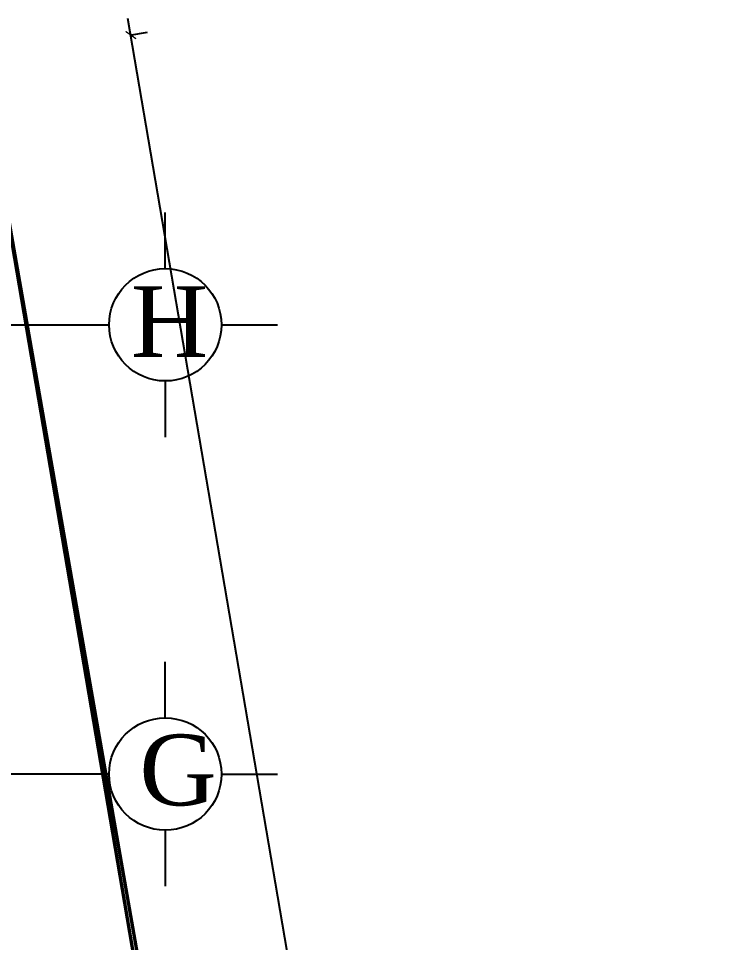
# Model space of a CAD drawing. Extents: x 250879 to 348495, y -51522 to -9360.
# Drawn here: x 299432 to 300069, y -20843 to -20020 of the extents above; entities that cross this region are included whole.
import ezdxf

# ---------------------------------------------------------------- set-up
doc = ezdxf.new("R2010")
doc.units = 0
doc.layers.get('0').update_dxf_attribs({"linetype": 'CONTINUOUS'})
doc.layers.get('DEFPOINTS').update_dxf_attribs({"color": 9, "linetype": 'CONTINUOUS'})
for name, color, linetype in [('AXIS', 1, 'CONTINUOUS'), ('TEXT', 3, 'CONTINUOUS'), ('WALL', 7, 'CONTINUOUS')]:
    doc.layers.add(name, color=color, linetype=linetype)
doc.styles.get("Standard").update_dxf_attribs({"font": 'sanss___.ttf', "height": 15})
doc.styles.add('style2', font='romantic.ttf', dxfattribs={"height": 50})
doc.dimstyles.new('STANDARD$0', dxfattribs={"dimscale": 0, "dimtxt": 12, "dimasz": 8, "dimexe": 15, "dimexo": 0.0625, "dimgap": 2, "dimtad": 1, "dimdec": 0, "dimzin": 0, "dimdsep": 46, "dimtxsty": 'Standard', "dimblk1": 'ARCHTICK', "dimblk2": 'ARCHTICK', "dimsah": 1, "dimcen": 0.09, "dimdle": 15, "dimclrd": 3, "dimclre": 3, "dimclrt": 3, "dimazin": 0, "dimtfac": 1, "dimtdec": 0, "dimtofl": 0, "dimtmove": 1, "dimatfit": 3, "dimldrblk": 'ARCHTICK', "dimfxl": 1.0455, "dimfxlon": 1, "dimtolj": 1, "dimtzin": 0, "dimarcsym": 0})

# ---------------------------------------------------------------- blocks, each defined once
blk = doc.blocks.new('AXISG')
at = {"layer": 'AXIS'}
for p, q in [((305609.19, -20292.83), (307936.9, -20292.83)), ((305601.38, -20692.83), (307936.9, -20692.83))]:
    blk.add_line(p, q, dxfattribs=at)
blk = doc.blocks.new('_ARCHTICK')
at = {"color": 0, "linetype": 'ByBlock', "const_width": 0.15}
blk.add_lwpolyline([(-0.5, -0.5), (0.5, 0.5)], dxfattribs=at)
blk = doc.blocks.new('*D21')
at = {"layer": 'DEFPOINTS', "color": 0, "linetype": 'Continuous', "transparency": 16777216}
for p in [(159766.85, -32812.93), (159633.42, -32835.69), (160167.46, -35966.25)]:
    blk.add_point(p, dxfattribs=at)
at = {"layer": 'WALL', "color": 3, "linetype": 'Continuous', "lineweight": -2, "transparency": 16777216}
for p, q in [((160303.41, -35958.28), (159764.33, -32798.15)), ((159765.82, -32813.11), (159781.64, -32810.41)), ((160299.86, -35943.67), (160315.67, -35940.97))]:
    blk.add_line(p, q, dxfattribs=at)
at = {"layer": 'WALL', "color": 3, "linetype": 'Continuous', "lineweight": -2, "transparency": 16777216, "xscale": 8, "yscale": 8, "zscale": 8}
for p, rotation in [((159766.85, -32812.93), 99.68081920431923), ((160300.89, -35943.49), 279.6808192043192)]:
    blk.add_blockref('_ARCHTICK', p, dxfattribs=dict(at, rotation=rotation))
at = {"layer": 'WALL', "color": 3, "linetype": 'Continuous', "transparency": 16777216, "insert": (160043.47, -34376.58), "char_height": 15, "attachment_point": 5, "rotation": 279.68082}
blk.add_mtext('\\A1;3176', dxfattribs=at)
blk = doc.blocks.new('site77')
at = {"layer": 'WALL', "linetype": 'Continuous', "const_width": 3}
for points in [[(159633.42, -32835.69), (160181.59, -35967.07)], [(159633.42, -32835.69), (160167.46, -35966.25)]]:
    blk.add_lwpolyline(points, dxfattribs=at)
at = {"layer": 'WALL', "linetype": 'Continuous'}
dim = blk.add_aligned_dim(p1=(160167.46, -35966.25), p2=(159633.42, -32835.69), distance=-135.36, dimstyle='STANDARD$0', override={"dimscale": 1}, dxfattribs=at)
dim.commit()
dim.dimension.update_dxf_attribs({"geometry": '*D21', "text_midpoint": (160043.47, -34376.58)})

msp = doc.modelspace()

# ---------------------------------------------------------------- linework, layer by layer
at = {"layer": 'AXIS'}
for p, q in [((299562.71041, -20242.89), (299562.71041, -20192.89)), ((297416.32472, -20292.83296), (299512.71044, -20292.83296)), ((299612.71041, -20292.89), (299662.71041, -20292.89)), ((299562.71041, -20342.89), (299562.71041, -20392.89)), ((299562.71041, -20642.89), (299562.71041, -20592.89)), ((297416.32472, -20692.83296), (299512.71044, -20692.83296)), ((299612.71041, -20692.89), (299662.71041, -20692.89)), ((299562.71041, -20742.89), (299562.71041, -20792.89))]:
    msp.add_line(p, q, dxfattribs=at)
for centre in [(299562.71041, -20292.89), (299562.71041, -20692.89)]:
    msp.add_circle(centre, 50, dxfattribs=at)

# ---------------------------------------------------------------- block references
at = {"layer": 'WALL', "linetype": 'Continuous'}
for name, p in [('AXISG', (-8424.19082, 0)), ('site77', (139765.17071, 12778.02515))]:
    msp.add_blockref(name, p, dxfattribs=at)

# ---------------------------------------------------------------- texts
at = {"layer": 'TEXT', "char_height": 63, "width": 240.4607, "attachment_point": 1, "style": 'style2'}
for s, insert in [('H', (299532.06309, -20258.49089)), ('G', (299539.62219, -20657.71826))]:
    msp.add_mtext(s, dxfattribs=dict(at, insert=insert))

doc.saveas('drawing.dxf')
